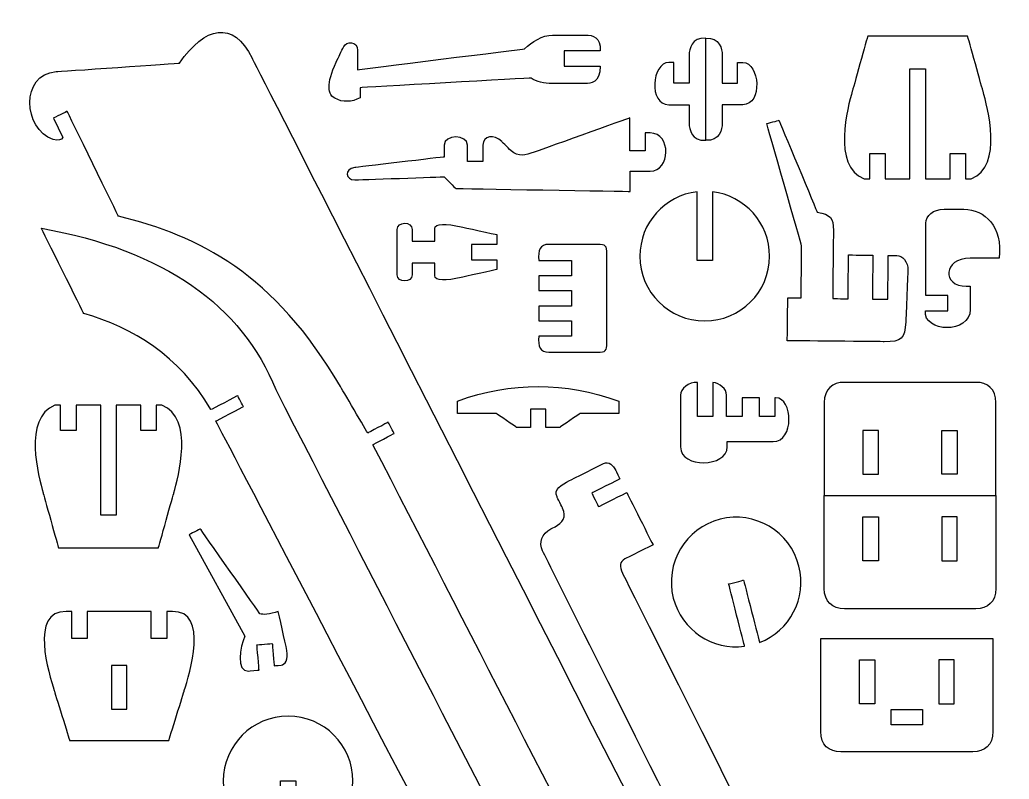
# Model space of a CAD drawing. Header units: centimetres. Extents: x -1416 to 662, y 154 to 1327.
# Drawn here: x -336.7 to 153.2, y 950.6 to 1326.7 of the extents above; entities that cross this region are included whole.
import ezdxf

# ---------------------------------------------------------------- set-up
doc = ezdxf.new("R2010")
doc.units = ezdxf.units.CM
doc.header["$MEASUREMENT"] = 0
doc.layers.add('Camada 1', color=3, linetype='Continuous')

msp = doc.modelspace()

# ---------------------------------------------------------------- linework, layer by layer
at = {"layer": 'Camada 1', "lineweight": 25}
for points, knots in [([(-287.852358, 1229.40064), (-248.231914, 1220.029564), (-210.559142, 1200.852564), (-177.967132, 1145.096262), (-177.967132, 1145.096262), (-177.967132, 1145.096262), (-164.425884, 1122.049572), (-164.425884, 1122.049572), (-164.425884, 1122.049572), (-164.425884, 1122.049572), (-154.316938, 1127.41075), (-154.316938, 1127.41075), (-154.316938, 1127.41075), (-154.316938, 1127.41075), (-151.385016, 1121.883456), (-151.385016, 1121.883456), (-151.385016, 1121.883456), (-151.385016, 1121.883456), (-161.914332, 1116.297488), (-161.914332, 1116.297488), (-161.914332, 1116.297488), (-67.486276, 933.364402), (26.502868, 749.163348), (119.668544, 565.876694), (119.668544, 565.876694), (119.668544, 565.876694), (129.281682, 570.976252), (129.281682, 570.976252), (129.281682, 570.976252), (129.281682, 570.976252), (132.213858, 565.449212), (132.213858, 565.449212), (132.213858, 565.449212), (132.213858, 565.449212), (122.250708, 560.163726), (122.250708, 560.163726), (122.250708, 560.163726), (122.250708, 560.163726), (126.679452, 551.817794), (126.679452, 551.817794), (126.679452, 551.817794), (126.679452, 551.817794), (146.043142, 562.890924), (146.043142, 562.890924), (146.043142, 562.890924), (152.197308, 567.12866), (153.183082, 571.97371), (149.98446, 578.250812), (149.98446, 578.250812), (149.98446, 578.250812), (-221.696788, 1307.732208), (-221.696788, 1307.732208), (-221.696788, 1307.732208), (-231.025446, 1326.726836), (-245.066312, 1323.479192), (-257.64109, 1305.251136), (-257.64109, 1305.251136), (-257.64109, 1305.251136), (-318.647318, 1301.039308), (-318.647318, 1301.039308), (-318.647318, 1301.039308), (-336.719418, 1299.792168), (-335.017872, 1272.613152), (-320.130932, 1267.394722), (-320.130932, 1267.394722), (-317.44539, 1266.898152), (-316.0141, 1267.018802), (-315.372496, 1268.380242), (-315.372496, 1268.380242), (-315.372496, 1268.380242), (-320.086228, 1278.034274), (-320.086228, 1278.034274), (-320.086228, 1278.034274), (-320.086228, 1278.034274), (-313.232038, 1281.381232), (-313.232038, 1281.381232), (-313.232038, 1281.381232), (-313.232038, 1281.381232), (-287.852358, 1229.40064), (-287.852358, 1229.40064)], [0, 0, 0, 0, 0.0476190476, 0.0476190476, 0.0476190476, 0.0476190576, 0.0952380952, 0.0952380952, 0.0952380952, 0.0952381052, 0.1428571429, 0.1428571429, 0.1428571429, 0.1428571529, 0.1904761905, 0.1904761905, 0.1904761905, 0.1904762005, 0.2380952381, 0.2380952381, 0.2380952381, 0.2380952481, 0.2857142857, 0.2857142857, 0.2857142857, 0.2857142957, 0.3333333333, 0.3333333333, 0.3333333333, 0.3333333433, 0.380952381, 0.380952381, 0.380952381, 0.380952391, 0.4285714286, 0.4285714286, 0.4285714286, 0.4285714386, 0.4761904762, 0.4761904762, 0.4761904762, 0.4761904862, 0.5238095238, 0.5238095238, 0.5238095238, 0.5238095338, 0.5714285714, 0.5714285714, 0.5714285714, 0.5714285814, 0.619047619, 0.619047619, 0.619047619, 0.619047629, 0.6666666667, 0.6666666667, 0.6666666667, 0.6666666767, 0.7142857143, 0.7142857143, 0.7142857143, 0.7142857243, 0.7619047619, 0.7619047619, 0.7619047619, 0.7619047719, 0.8095238095, 0.8095238095, 0.8095238095, 0.8095238195, 0.8571428571, 0.8571428571, 0.8571428571, 0.8571428671, 0.9047619048, 0.9047619048, 0.9047619048, 0.9047619148, 1, 1, 1, 1]), ([(-49.291748, 1311.383712), (-49.131982, 1318.212502), (-52.9336, 1319.191672), (-56.593232, 1319.17948), (-56.593232, 1319.17948), (-56.593232, 1319.17948), (-72.921114, 1319.123346), (-72.921114, 1319.123346), (-72.921114, 1319.123346), (-77.985366, 1319.106582), (-83.12531, 1315.81398), (-86.881208, 1312.338752), (-86.881208, 1312.338752), (-86.881208, 1312.338752), (-169.498772, 1302.01289), (-169.498772, 1302.01289), (-169.498772, 1302.01289), (-169.498772, 1302.01289), (-169.498772, 1311.54932), (-169.498772, 1311.54932), (-169.498772, 1311.54932), (-169.498772, 1316.519084), (-175.014128, 1316.16577), (-176.3395, 1313.457368), (-176.3395, 1313.457368), (-176.3395, 1313.457368), (-179.09286, 1307.831522), (-179.09286, 1307.831522), (-179.09286, 1307.831522), (-184.61863, 1296.540206), (-184.949846, 1290.290028), (-180.810408, 1287.902174), (-180.810408, 1287.902174), (-176.758092, 1285.616428), (-172.443648, 1285.96771), (-168.215818, 1288.06702), (-168.215818, 1288.06702), (-168.215818, 1288.06702), (-168.215818, 1293.098506), (-168.215818, 1293.098506), (-168.215818, 1293.098506), (-168.215818, 1293.098506), (-83.559142, 1297.867356), (-83.559142, 1297.867356), (-83.559142, 1297.867356), (-80.63103, 1295.857708), (-77.3684, 1295.1968), (-72.980804, 1295.19807), (-72.980804, 1295.19807), (-72.980804, 1295.19807), (-56.823356, 1295.203404), (-56.823356, 1295.203404), (-56.823356, 1295.203404), (-54.033674, 1295.20442), (-49.362106, 1295.171908), (-49.291748, 1303.756092), (-49.291748, 1303.756092), (-49.291748, 1303.756092), (-67.105022, 1303.756092), (-67.105022, 1303.756092), (-67.105022, 1303.756092), (-67.105022, 1303.756092), (-67.105022, 1311.383712), (-67.105022, 1311.383712), (-67.105022, 1311.383712), (-67.105022, 1311.383712), (-49.291748, 1311.383712), (-49.291748, 1311.383712)], [0, 0, 0, 0, 0.0555555556, 0.0555555556, 0.0555555556, 0.0555555656, 0.1111111111, 0.1111111111, 0.1111111111, 0.1111111211, 0.1666666667, 0.1666666667, 0.1666666667, 0.1666666767, 0.2222222222, 0.2222222222, 0.2222222222, 0.2222222322, 0.2777777778, 0.2777777778, 0.2777777778, 0.2777777878, 0.3333333333, 0.3333333333, 0.3333333333, 0.3333333433, 0.3888888889, 0.3888888889, 0.3888888889, 0.3888888989, 0.4444444444, 0.4444444444, 0.4444444444, 0.4444444544, 0.5, 0.5, 0.5, 0.50000001, 0.5555555556, 0.5555555556, 0.5555555556, 0.5555555656, 0.6111111111, 0.6111111111, 0.6111111111, 0.6111111211, 0.6666666667, 0.6666666667, 0.6666666667, 0.6666666767, 0.7222222222, 0.7222222222, 0.7222222222, 0.7222222322, 0.7777777778, 0.7777777778, 0.7777777778, 0.7777777878, 0.8333333333, 0.8333333333, 0.8333333333, 0.8333333433, 0.8888888889, 0.8888888889, 0.8888888889, 0.8888888989, 1, 1, 1, 1]), ([(-5.26669, 1284.627606), (-5.26669, 1284.627606), (-15.40002, 1284.627606), (-15.40002, 1284.627606), (-15.40002, 1284.627606), (-25.523698, 1284.627606), (-23.808944, 1305.59683), (-15.40002, 1305.59683), (-15.40002, 1305.59683), (-15.40002, 1305.59683), (-12.89685, 1305.59683), (-12.89685, 1305.59683), (-12.89685, 1305.59683), (-12.89685, 1305.59683), (-12.89685, 1295.314656), (-12.89685, 1295.314656), (-12.89685, 1295.314656), (-12.89685, 1295.314656), (-5.26669, 1295.314656), (-5.26669, 1295.314656), (-5.26669, 1295.314656), (-5.26669, 1295.314656), (-5.26669, 1309.31031), (-5.26669, 1309.31031), (-5.26669, 1309.31031), (-5.26669, 1312.042588), (-4.127246, 1318.149002), (2.90576, 1317.597822), (2.90576, 1317.597822), (2.90576, 1296.780998), (2.90576, 1287.882108), (2.90576, 1267.06503), (2.90576, 1267.06503), (-4.127246, 1266.514358), (-5.26669, 1272.620772), (-5.26669, 1275.35305), (-5.26669, 1275.35305), (-5.26669, 1275.35305), (-5.26669, 1284.627606), (-5.26669, 1284.627606)], [0, 0, 0, 0, 0.0909090909, 0.0909090909, 0.0909090909, 0.0909091009, 0.1818181818, 0.1818181818, 0.1818181818, 0.1818181918, 0.2727272727, 0.2727272727, 0.2727272727, 0.2727272827, 0.3636363636, 0.3636363636, 0.3636363636, 0.3636363736, 0.4545454545, 0.4545454545, 0.4545454545, 0.4545454645, 0.5454545455, 0.5454545455, 0.5454545455, 0.5454545555, 0.6363636364, 0.6363636364, 0.6363636364, 0.6363636464, 0.7272727273, 0.7272727273, 0.7272727273, 0.7272727373, 0.8181818182, 0.8181818182, 0.8181818182, 0.8181818282, 1, 1, 1, 1]), ([(11.078718, 1284.627606), (11.078718, 1284.627606), (21.21154, 1284.627606), (21.21154, 1284.627606), (21.21154, 1284.627606), (31.335726, 1284.627606), (29.620972, 1305.59683), (21.21154, 1305.59683), (21.21154, 1305.59683), (21.21154, 1305.59683), (18.708624, 1305.59683), (18.708624, 1305.59683), (18.708624, 1305.59683), (18.708624, 1305.59683), (18.708624, 1295.314656), (18.708624, 1295.314656), (18.708624, 1295.314656), (18.708624, 1295.314656), (11.078718, 1295.314656), (11.078718, 1295.314656), (11.078718, 1295.314656), (11.078718, 1295.314656), (11.078718, 1309.31031), (11.078718, 1309.31031), (11.078718, 1309.31031), (11.078718, 1312.042588), (9.939274, 1318.149002), (2.90576, 1317.597822), (2.90576, 1317.597822), (2.90576, 1296.780998), (2.90576, 1287.882108), (2.90576, 1267.06503), (2.90576, 1267.06503), (9.939274, 1266.514358), (11.078718, 1272.620772), (11.078718, 1275.35305), (11.078718, 1275.35305), (11.078718, 1275.35305), (11.078718, 1284.627606), (11.078718, 1284.627606)], [0, 0, 0, 0, 0.0909090909, 0.0909090909, 0.0909090909, 0.0909091009, 0.1818181818, 0.1818181818, 0.1818181818, 0.1818181918, 0.2727272727, 0.2727272727, 0.2727272727, 0.2727272827, 0.3636363636, 0.3636363636, 0.3636363636, 0.3636363736, 0.4545454545, 0.4545454545, 0.4545454545, 0.4545454645, 0.5454545455, 0.5454545455, 0.5454545455, 0.5454545555, 0.6363636364, 0.6363636364, 0.6363636364, 0.6363636464, 0.7272727273, 0.7272727273, 0.7272727273, 0.7272727373, 0.8181818182, 0.8181818182, 0.8181818182, 0.8181818282, 1, 1, 1, 1]), ([(104.038146, 1247.994202), (104.038146, 1247.994202), (91.81338, 1247.994202), (91.81338, 1247.994202), (91.81338, 1247.994202), (91.81338, 1247.994202), (91.81338, 1260.554502), (91.81338, 1260.554502), (91.81338, 1260.554502), (91.81338, 1260.554502), (84.183728, 1260.554502), (84.183728, 1260.554502), (84.183728, 1260.554502), (84.183728, 1260.554502), (84.183728, 1247.994202), (84.183728, 1247.994202), (84.183728, 1247.994202), (84.183728, 1247.994202), (81.36763, 1247.994202), (81.36763, 1247.994202), (81.36763, 1247.994202), (65.213992, 1254.217202), (73.37298, 1283.828522), (75.47229, 1291.3233), (75.47229, 1291.3233), (75.47229, 1291.3233), (83.109562, 1318.588676), (83.109562, 1318.588676), (83.109562, 1318.588676), (83.109562, 1318.588676), (132.59435, 1318.588676), (132.59435, 1318.588676), (132.59435, 1318.588676), (132.59435, 1318.588676), (140.231368, 1291.3233), (140.231368, 1291.3233), (140.231368, 1291.3233), (142.330932, 1283.828522), (150.489666, 1254.217202), (134.336028, 1247.994202), (134.336028, 1247.994202), (134.336028, 1247.994202), (131.520438, 1247.994202), (131.520438, 1247.994202), (131.520438, 1247.994202), (131.520438, 1247.994202), (131.520438, 1260.554502), (131.520438, 1260.554502), (131.520438, 1260.554502), (131.520438, 1260.554502), (123.890024, 1260.554502), (123.890024, 1260.554502), (123.890024, 1260.554502), (123.890024, 1260.554502), (123.890024, 1247.994202), (123.890024, 1247.994202), (123.890024, 1247.994202), (123.890024, 1247.994202), (111.665512, 1247.994202), (111.665512, 1247.994202), (111.665512, 1247.994202), (111.665512, 1247.994202), (111.665512, 1302.390334), (111.665512, 1302.390334), (111.665512, 1302.390334), (111.665512, 1302.390334), (104.038146, 1302.390334), (104.038146, 1302.390334), (104.038146, 1302.390334), (104.038146, 1302.390334), (104.038146, 1247.994202), (104.038146, 1247.994202)], [0, 0, 0, 0, 0.0526315789, 0.0526315789, 0.0526315789, 0.0526315889, 0.1052631579, 0.1052631579, 0.1052631579, 0.1052631679, 0.1578947368, 0.1578947368, 0.1578947368, 0.1578947468, 0.2105263158, 0.2105263158, 0.2105263158, 0.2105263258, 0.2631578947, 0.2631578947, 0.2631578947, 0.2631579047, 0.3157894737, 0.3157894737, 0.3157894737, 0.3157894837, 0.3684210526, 0.3684210526, 0.3684210526, 0.3684210626, 0.4210526316, 0.4210526316, 0.4210526316, 0.4210526416, 0.4736842105, 0.4736842105, 0.4736842105, 0.4736842205, 0.5263157895, 0.5263157895, 0.5263157895, 0.5263157995, 0.5789473684, 0.5789473684, 0.5789473684, 0.5789473784, 0.6315789474, 0.6315789474, 0.6315789474, 0.6315789574, 0.6842105263, 0.6842105263, 0.6842105263, 0.6842105363, 0.7368421053, 0.7368421053, 0.7368421053, 0.7368421153, 0.7894736842, 0.7894736842, 0.7894736842, 0.7894736942, 0.8421052632, 0.8421052632, 0.8421052632, 0.8421052732, 0.8947368421, 0.8947368421, 0.8947368421, 0.8947368521, 1, 1, 1, 1]), ([(-107.413552, 1264.68378), (-107.413552, 1269.157228), (-101.981254, 1270.311658), (-98.06305, 1266.393708), (-98.06305, 1266.393708), (-98.06305, 1266.393708), (-93.458792, 1261.78945), (-93.458792, 1261.78945), (-93.458792, 1261.78945), (-89.731342, 1258.68303), (-86.368382, 1259.61775), (-82.046064, 1261.164356), (-82.046064, 1261.164356), (-82.046064, 1261.164356), (-34.720276, 1278.1026), (-34.720276, 1278.1026), (-34.720276, 1278.1026), (-34.720276, 1278.1026), (-34.720276, 1261.899432), (-34.720276, 1261.899432), (-34.720276, 1261.899432), (-34.720276, 1261.899432), (-27.09291, 1261.899432), (-27.09291, 1261.899432), (-27.09291, 1261.899432), (-27.09291, 1261.899432), (-27.09291, 1270.669798), (-27.09291, 1270.669798), (-27.09291, 1270.669798), (-27.09291, 1270.669798), (-24.657558, 1270.669798), (-24.657558, 1270.669798), (-24.657558, 1270.669798), (-13.960856, 1270.669798), (-14.4018, 1251.723938), (-24.657558, 1251.723938), (-24.657558, 1251.723938), (-24.657558, 1251.723938), (-34.524696, 1251.723938), (-34.524696, 1251.723938), (-34.524696, 1251.723938), (-34.524696, 1251.723938), (-34.524696, 1241.725228), (-34.524696, 1241.725228), (-34.524696, 1241.725228), (-34.524696, 1241.725228), (-120.82653, 1243.172266), (-120.82653, 1243.172266), (-120.82653, 1243.172266), (-120.82653, 1243.172266), (-126.614682, 1248.960672), (-126.614682, 1248.960672), (-126.614682, 1248.960672), (-126.614682, 1248.960672), (-170.881548, 1247.416352), (-170.881548, 1247.416352), (-170.881548, 1247.416352), (-175.39081, 1247.259888), (-176.1871, 1252.942122), (-170.881548, 1253.565184), (-170.881548, 1253.565184), (-170.881548, 1253.565184), (-126.613158, 1258.763294), (-126.613158, 1258.763294), (-126.613158, 1258.763294), (-126.613158, 1258.763294), (-126.617476, 1264.68378), (-126.617476, 1264.68378), (-126.617476, 1264.68378), (-126.621286, 1270.014732), (-115.040664, 1270.020574), (-115.040664, 1264.68378), (-115.040664, 1264.68378), (-115.040664, 1264.68378), (-115.040664, 1256.612168), (-115.040664, 1256.612168), (-115.040664, 1256.612168), (-115.040664, 1256.612168), (-107.413552, 1256.612168), (-107.413552, 1256.612168), (-107.413552, 1256.612168), (-107.413552, 1256.612168), (-107.413552, 1264.68378), (-107.413552, 1264.68378)], [0, 0, 0, 0, 0.0454545455, 0.0454545455, 0.0454545455, 0.0454545555, 0.0909090909, 0.0909090909, 0.0909090909, 0.0909091009, 0.1363636364, 0.1363636364, 0.1363636364, 0.1363636464, 0.1818181818, 0.1818181818, 0.1818181818, 0.1818181918, 0.2272727273, 0.2272727273, 0.2272727273, 0.2272727373, 0.2727272727, 0.2727272727, 0.2727272727, 0.2727272827, 0.3181818182, 0.3181818182, 0.3181818182, 0.3181818282, 0.3636363636, 0.3636363636, 0.3636363636, 0.3636363736, 0.4090909091, 0.4090909091, 0.4090909091, 0.4090909191, 0.4545454545, 0.4545454545, 0.4545454545, 0.4545454645, 0.5, 0.5, 0.5, 0.50000001, 0.5454545455, 0.5454545455, 0.5454545455, 0.5454545555, 0.5909090909, 0.5909090909, 0.5909090909, 0.5909091009, 0.6363636364, 0.6363636364, 0.6363636364, 0.6363636464, 0.6818181818, 0.6818181818, 0.6818181818, 0.6818181918, 0.7272727273, 0.7272727273, 0.7272727273, 0.7272727373, 0.7727272727, 0.7727272727, 0.7727272727, 0.7727272827, 0.8181818182, 0.8181818182, 0.8181818182, 0.8181818282, 0.8636363636, 0.8636363636, 0.8636363636, 0.8636363736, 0.9090909091, 0.9090909091, 0.9090909091, 0.9090909191, 1, 1, 1, 1]), ([(66.13271, 1222.435706), (66.197226, 1228.525864), (64.676274, 1230.300054), (58.15711, 1231.386412), (58.15711, 1231.386412), (58.15711, 1231.386412), (39.149528, 1276.93166), (39.149528, 1276.93166), (39.149528, 1276.93166), (39.149528, 1276.93166), (33.096454, 1275.339334), (33.096454, 1275.339334), (33.096454, 1275.339334), (33.096454, 1275.339334), (50.409602, 1214.844916), (50.409602, 1214.844916), (50.409602, 1214.844916), (50.409602, 1214.844916), (50.142648, 1188.966888), (50.142648, 1188.966888), (50.142648, 1188.966888), (50.142648, 1188.966888), (43.52417, 1189.035468), (43.52417, 1189.035468), (43.52417, 1189.035468), (43.52417, 1189.035468), (43.305222, 1167.793448), (43.305222, 1167.793448), (43.305222, 1167.793448), (43.305222, 1167.793448), (91.342972, 1167.298402), (91.342972, 1167.298402), (91.342972, 1167.298402), (99.714812, 1167.21128), (101.594412, 1168.76449), (101.94417, 1177.159698), (101.94417, 1177.159698), (101.94417, 1177.159698), (103.00589, 1202.60491), (103.00589, 1202.60491), (103.00589, 1202.60491), (103.18623, 1206.945262), (100.225098, 1209.998088), (97.539302, 1210.025774), (97.539302, 1210.025774), (97.539302, 1210.025774), (93.292168, 1210.069208), (93.292168, 1210.069208), (93.292168, 1210.069208), (93.292168, 1210.069208), (93.068902, 1188.363384), (93.068902, 1188.363384), (93.068902, 1188.363384), (93.068902, 1188.363384), (85.441536, 1188.44187), (85.441536, 1188.44187), (85.441536, 1188.44187), (85.441536, 1188.44187), (85.664548, 1210.147694), (85.664548, 1210.147694), (85.664548, 1210.147694), (85.664548, 1210.147694), (73.635108, 1210.272154), (73.635108, 1210.272154), (73.635108, 1210.272154), (73.635108, 1210.272154), (73.40473, 1188.566584), (73.40473, 1188.566584), (73.40473, 1188.566584), (73.40473, 1188.566584), (65.777618, 1188.647102), (65.777618, 1188.647102), (65.777618, 1188.647102), (65.777618, 1188.647102), (66.13271, 1222.435706), (66.13271, 1222.435706)], [0, 0, 0, 0, 0.05, 0.05, 0.05, 0.05000001, 0.1, 0.1, 0.1, 0.10000001, 0.15, 0.15, 0.15, 0.15000001, 0.2, 0.2, 0.2, 0.20000001, 0.25, 0.25, 0.25, 0.25000001, 0.3, 0.3, 0.3, 0.30000001, 0.35, 0.35, 0.35, 0.35000001, 0.4, 0.4, 0.4, 0.40000001, 0.45, 0.45, 0.45, 0.45000001, 0.5, 0.5, 0.5, 0.50000001, 0.55, 0.55, 0.55, 0.55000001, 0.6, 0.6, 0.6, 0.60000001, 0.65, 0.65, 0.65, 0.65000001, 0.7, 0.7, 0.7, 0.70000001, 0.75, 0.75, 0.75, 0.75000001, 0.8, 0.8, 0.8, 0.80000001, 0.85, 0.85, 0.85, 0.85000001, 0.9, 0.9, 0.9, 0.90000001, 1, 1, 1, 1]), ([(6.231382, 1241.535236), (22.168104, 1239.657922), (34.517584, 1226.101942), (34.517584, 1209.659252), (34.517584, 1209.659252), (34.517584, 1191.931068), (20.145502, 1177.559748), (2.417572, 1177.559748), (2.417572, 1177.559748), (-15.310358, 1177.559748), (-29.682186, 1191.931068), (-29.682186, 1209.659252), (-29.682186, 1209.659252), (-29.682186, 1226.096862), (-17.326356, 1239.64954), (-1.396238, 1241.534728), (-1.396238, 1241.534728), (-1.396238, 1241.534728), (-1.39573, 1207.554354), (-1.39573, 1207.554354), (-1.39573, 1207.554354), (-1.39573, 1207.554354), (6.231382, 1207.554354), (6.231382, 1207.554354), (6.231382, 1207.554354), (6.231382, 1207.554354), (6.231382, 1241.535236), (6.231382, 1241.535236)], [0, 0, 0, 0, 0.125, 0.125, 0.125, 0.12500001, 0.25, 0.25, 0.25, 0.25000001, 0.375, 0.375, 0.375, 0.37500001, 0.5, 0.5, 0.5, 0.50000001, 0.625, 0.625, 0.625, 0.62500001, 0.75, 0.75, 0.75, 0.75000001, 1, 1, 1, 1]), ([(111.66856, 1182.615364), (110.564676, 1171.704794), (133.905498, 1171.058364), (133.905498, 1183.237918), (133.905498, 1183.237918), (133.905498, 1183.237918), (133.905498, 1194.749452), (133.905498, 1194.749452), (133.905498, 1194.749452), (133.905498, 1194.749452), (131.922266, 1194.74742), (131.922266, 1194.74742), (131.922266, 1194.74742), (119.931688, 1194.651916), (120.306338, 1208.694052), (133.905498, 1208.694052), (133.905498, 1208.694052), (133.905498, 1208.694052), (148.245322, 1208.694052), (148.245322, 1208.694052), (148.245322, 1208.694052), (149.997668, 1224.204054), (141.102334, 1232.901776), (130.748024, 1232.901776), (130.748024, 1232.901776), (130.748024, 1232.901776), (121.012712, 1232.901776), (121.012712, 1232.901776), (121.012712, 1232.901776), (115.382548, 1232.901776), (111.935006, 1229.76894), (111.935006, 1225.92973), (111.935006, 1225.92973), (111.935006, 1225.92973), (111.935006, 1190.24273), (111.935006, 1190.24273), (111.935006, 1190.24273), (111.935006, 1190.24273), (122.845322, 1190.24273), (122.845322, 1190.24273), (122.845322, 1190.24273), (122.845322, 1190.24273), (122.845322, 1182.615364), (122.845322, 1182.615364), (122.845322, 1182.615364), (122.845322, 1182.615364), (111.66856, 1182.615364), (111.66856, 1182.615364)], [0, 0, 0, 0, 0.0769230769, 0.0769230769, 0.0769230769, 0.0769230869, 0.1538461538, 0.1538461538, 0.1538461538, 0.1538461638, 0.2307692308, 0.2307692308, 0.2307692308, 0.2307692408, 0.3076923077, 0.3076923077, 0.3076923077, 0.3076923177, 0.3846153846, 0.3846153846, 0.3846153846, 0.3846153946, 0.4615384615, 0.4615384615, 0.4615384615, 0.4615384715, 0.5384615385, 0.5384615385, 0.5384615385, 0.5384615485, 0.6153846154, 0.6153846154, 0.6153846154, 0.6153846254, 0.6923076923, 0.6923076923, 0.6923076923, 0.6923077023, 0.7692307692, 0.7692307692, 0.7692307692, 0.7692307792, 0.8461538462, 0.8461538462, 0.8461538462, 0.8461538562, 1, 1, 1, 1]), ([(-149.92096, 1200.474866), (-149.92096, 1196.464206), (-142.422626, 1196.222398), (-142.422626, 1200.474866), (-142.422626, 1200.474866), (-142.422626, 1200.474866), (-142.422626, 1206.197486), (-142.422626, 1206.197486), (-142.422626, 1206.197486), (-142.422626, 1206.197486), (-131.240022, 1206.197486), (-131.240022, 1206.197486), (-131.240022, 1206.197486), (-131.240022, 1206.197486), (-131.240022, 1200.01411), (-131.240022, 1200.01411), (-131.240022, 1200.01411), (-131.240022, 1197.200298), (-125.62078, 1197.469538), (-118.09476, 1199.134254), (-118.09476, 1199.134254), (-118.09476, 1199.134254), (-100.587048, 1203.006992), (-100.587048, 1203.006992), (-100.587048, 1203.006992), (-100.587048, 1203.006992), (-100.587048, 1207.844676), (-100.587048, 1207.844676), (-100.587048, 1207.844676), (-100.587048, 1207.844676), (-113.08715, 1207.844676), (-113.08715, 1207.844676), (-113.08715, 1207.844676), (-113.08715, 1207.844676), (-113.08715, 1215.471788), (-113.08715, 1215.471788), (-113.08715, 1215.471788), (-113.08715, 1215.471788), (-100.587048, 1215.471788), (-100.587048, 1215.471788), (-100.587048, 1215.471788), (-100.587048, 1215.471788), (-100.587048, 1220.308964), (-100.587048, 1220.308964), (-100.587048, 1220.308964), (-100.587048, 1220.308964), (-118.09476, 1224.181702), (-118.09476, 1224.181702), (-118.09476, 1224.181702), (-125.620272, 1225.846164), (-131.240022, 1226.115912), (-131.240022, 1223.3021), (-131.240022, 1223.3021), (-131.240022, 1223.3021), (-131.240022, 1217.118724), (-131.240022, 1217.118724), (-131.240022, 1217.118724), (-131.240022, 1217.118724), (-142.422626, 1217.118724), (-142.422626, 1217.118724), (-142.422626, 1217.118724), (-142.422626, 1217.118724), (-142.422626, 1222.84109), (-142.422626, 1222.84109), (-142.422626, 1222.84109), (-142.422626, 1227.093558), (-149.92096, 1226.85175), (-149.92096, 1222.84109), (-149.92096, 1222.84109), (-149.92096, 1222.84109), (-149.92096, 1200.474866), (-149.92096, 1200.474866)], [0, 0, 0, 0, 0.0526315789, 0.0526315789, 0.0526315789, 0.0526315889, 0.1052631579, 0.1052631579, 0.1052631579, 0.1052631679, 0.1578947368, 0.1578947368, 0.1578947368, 0.1578947468, 0.2105263158, 0.2105263158, 0.2105263158, 0.2105263258, 0.2631578947, 0.2631578947, 0.2631578947, 0.2631579047, 0.3157894737, 0.3157894737, 0.3157894737, 0.3157894837, 0.3684210526, 0.3684210526, 0.3684210526, 0.3684210626, 0.4210526316, 0.4210526316, 0.4210526316, 0.4210526416, 0.4736842105, 0.4736842105, 0.4736842105, 0.4736842205, 0.5263157895, 0.5263157895, 0.5263157895, 0.5263157995, 0.5789473684, 0.5789473684, 0.5789473684, 0.5789473784, 0.6315789474, 0.6315789474, 0.6315789474, 0.6315789574, 0.6842105263, 0.6842105263, 0.6842105263, 0.6842105363, 0.7368421053, 0.7368421053, 0.7368421053, 0.7368421153, 0.7894736842, 0.7894736842, 0.7894736842, 0.7894736942, 0.8421052632, 0.8421052632, 0.8421052632, 0.8421052732, 0.8947368421, 0.8947368421, 0.8947368421, 0.8947368521, 1, 1, 1, 1]), ([(84.52866, 564.441086), (86.195408, 562.709314), (88.446356, 561.733192), (91.040712, 561.746654), (91.040712, 561.746654), (96.066102, 561.773324), (100.118672, 565.869836), (100.091494, 570.895226), (100.091494, 570.895226), (100.06457, 575.920616), (95.968312, 579.973186), (90.942922, 579.946008), (90.942922, 579.946008), (90.942922, 579.946008), (90.942922, 579.946008), (90.942414, 579.946008), (90.942414, 579.946008), (88.264746, 579.931784), (85.863176, 578.761352), (84.208112, 576.910962), (84.208112, 576.910962), (-14.407642, 764.042922), (-112.350296, 953.30137), (-209.981546, 1143.547878), (-209.981546, 1143.547878), (-226.60864, 1185.202354), (-265.394186, 1212.748146), (-326.047862, 1223.467962), (-326.047862, 1223.467962), (-326.047862, 1223.467962), (-305.029616, 1181.262306), (-305.029616, 1181.262306), (-305.029616, 1181.262306), (-280.907744, 1174.278576), (-257.743198, 1160.57299), (-242.051332, 1133.65915), (-242.051332, 1133.65915), (-242.051332, 1133.65915), (-228.791008, 1140.547376), (-228.791008, 1140.547376), (-228.791008, 1140.547376), (-228.791008, 1140.547376), (-225.984308, 1135.14505), (-225.984308, 1135.14505), (-225.984308, 1135.14505), (-225.984308, 1135.14505), (-239.65662, 1128.041432), (-239.65662, 1128.041432), (-239.65662, 1128.041432), (-239.65662, 1128.041432), (46.313852, 580.475598), (46.313852, 580.475598), (46.313852, 580.475598), (46.313852, 580.475598), (57.66943, 586.37424), (57.66943, 586.37424), (57.66943, 586.37424), (57.66943, 586.37424), (60.476384, 580.971914), (60.476384, 580.971914), (60.476384, 580.971914), (60.476384, 580.971914), (48.77943, 574.89471), (48.77943, 574.89471), (48.77943, 574.89471), (53.995574, 567.03214), (60.485274, 563.371238), (68.473828, 565.124092), (68.473828, 565.124092), (66.395346, 563.44693), (65.068196, 560.8701), (65.08369, 557.988978), (65.08369, 557.988978), (65.110614, 552.96308), (69.206618, 548.911018), (74.232262, 548.937942), (74.232262, 548.937942), (79.257906, 548.964866), (83.309968, 553.06087), (83.282282, 558.08626), (83.282282, 558.08626), (83.282282, 558.08626), (83.282282, 558.086768), (83.282282, 558.086768), (83.282282, 558.086768), (83.282282, 558.086768), (83.282282, 558.087276), (83.282282, 558.087276), (83.282282, 558.087276), (83.282282, 558.087276), (83.282282, 558.087784), (83.282282, 558.087784), (83.282282, 558.087784), (83.274662, 559.572414), (82.91068, 560.972208), (82.274156, 562.20614), (82.274156, 562.20614), (82.274156, 562.20614), (84.52866, 564.441086), (84.52866, 564.441086)], [0, 0, 0, 0, 0.0384615385, 0.0384615385, 0.0384615385, 0.0384615485, 0.0769230769, 0.0769230769, 0.0769230769, 0.0769230869, 0.1153846154, 0.1153846154, 0.1153846154, 0.1153846254, 0.1538461538, 0.1538461538, 0.1538461538, 0.1538461638, 0.1923076923, 0.1923076923, 0.1923076923, 0.1923077023, 0.2307692308, 0.2307692308, 0.2307692308, 0.2307692408, 0.2692307692, 0.2692307692, 0.2692307692, 0.2692307792, 0.3076923077, 0.3076923077, 0.3076923077, 0.3076923177, 0.3461538462, 0.3461538462, 0.3461538462, 0.3461538562, 0.3846153846, 0.3846153846, 0.3846153846, 0.3846153946, 0.4230769231, 0.4230769231, 0.4230769231, 0.4230769331, 0.4615384615, 0.4615384615, 0.4615384615, 0.4615384715, 0.5, 0.5, 0.5, 0.50000001, 0.5384615385, 0.5384615385, 0.5384615385, 0.5384615485, 0.5769230769, 0.5769230769, 0.5769230769, 0.5769230869, 0.6153846154, 0.6153846154, 0.6153846154, 0.6153846254, 0.6538461538, 0.6538461538, 0.6538461538, 0.6538461638, 0.6923076923, 0.6923076923, 0.6923076923, 0.6923077023, 0.7307692308, 0.7307692308, 0.7307692308, 0.7307692408, 0.7692307692, 0.7692307692, 0.7692307692, 0.7692307792, 0.8076923077, 0.8076923077, 0.8076923077, 0.8076923177, 0.8461538462, 0.8461538462, 0.8461538462, 0.8461538562, 0.8846153846, 0.8846153846, 0.8846153846, 0.8846153946, 0.9230769231, 0.9230769231, 0.9230769231, 0.9230769331, 1, 1, 1, 1]), ([(-46.041564, 1166.651464), (-46.041564, 1162.819366), (-46.613826, 1162.08048), (-50.613818, 1162.08048), (-50.613818, 1162.08048), (-50.613818, 1162.08048), (-74.820272, 1162.08048), (-74.820272, 1162.08048), (-74.820272, 1162.08048), (-79.09814, 1162.08048), (-80.139794, 1164.770086), (-79.801212, 1170.037284), (-79.801212, 1170.037284), (-79.801212, 1170.037284), (-63.620142, 1170.037284), (-63.620142, 1170.037284), (-63.620142, 1170.037284), (-63.620142, 1170.037284), (-63.620142, 1177.664904), (-63.620142, 1177.664904), (-63.620142, 1177.664904), (-63.620142, 1177.664904), (-79.801212, 1177.664904), (-79.801212, 1177.664904), (-79.801212, 1177.664904), (-79.801212, 1177.664904), (-79.801212, 1184.96842), (-79.801212, 1184.96842), (-79.801212, 1184.96842), (-79.801212, 1184.96842), (-63.620142, 1184.96842), (-63.620142, 1184.96842), (-63.620142, 1184.96842), (-63.620142, 1184.96842), (-63.620142, 1192.595532), (-63.620142, 1192.595532), (-63.620142, 1192.595532), (-63.620142, 1192.595532), (-79.801212, 1192.595532), (-79.801212, 1192.595532), (-79.801212, 1192.595532), (-79.801212, 1192.595532), (-79.801212, 1199.898794), (-79.801212, 1199.898794), (-79.801212, 1199.898794), (-79.801212, 1199.898794), (-63.620142, 1199.898794), (-63.620142, 1199.898794), (-63.620142, 1199.898794), (-63.620142, 1199.898794), (-63.620142, 1207.52616), (-63.620142, 1207.52616), (-63.620142, 1207.52616), (-63.620142, 1207.52616), (-79.801212, 1207.52616), (-79.801212, 1207.52616), (-79.801212, 1207.52616), (-80.139794, 1212.793866), (-79.09814, 1215.482964), (-74.820272, 1215.482964), (-74.820272, 1215.482964), (-74.820272, 1215.482964), (-50.613818, 1215.482964), (-50.613818, 1215.482964), (-50.613818, 1215.482964), (-46.613826, 1215.482964), (-46.041564, 1214.744586), (-46.041564, 1210.912234), (-46.041564, 1210.912234), (-46.041564, 1210.912234), (-46.041564, 1166.651464), (-46.041564, 1166.651464)], [0, 0, 0, 0, 0.0526315789, 0.0526315789, 0.0526315789, 0.0526315889, 0.1052631579, 0.1052631579, 0.1052631579, 0.1052631679, 0.1578947368, 0.1578947368, 0.1578947368, 0.1578947468, 0.2105263158, 0.2105263158, 0.2105263158, 0.2105263258, 0.2631578947, 0.2631578947, 0.2631578947, 0.2631579047, 0.3157894737, 0.3157894737, 0.3157894737, 0.3157894837, 0.3684210526, 0.3684210526, 0.3684210526, 0.3684210626, 0.4210526316, 0.4210526316, 0.4210526316, 0.4210526416, 0.4736842105, 0.4736842105, 0.4736842105, 0.4736842205, 0.5263157895, 0.5263157895, 0.5263157895, 0.5263157995, 0.5789473684, 0.5789473684, 0.5789473684, 0.5789473784, 0.6315789474, 0.6315789474, 0.6315789474, 0.6315789574, 0.6842105263, 0.6842105263, 0.6842105263, 0.6842105363, 0.7368421053, 0.7368421053, 0.7368421053, 0.7368421153, 0.7894736842, 0.7894736842, 0.7894736842, 0.7894736942, 0.8421052632, 0.8421052632, 0.8421052632, 0.8421052732, 0.8947368421, 0.8947368421, 0.8947368421, 0.8947368521, 1, 1, 1, 1]), ([(-76.225146, 1124.857034), (-76.225146, 1124.857034), (-69.37629, 1124.857034), (-69.37629, 1124.857034), (-69.37629, 1124.857034), (-69.37629, 1124.857034), (-59.302142, 1131.697508), (-59.302142, 1131.697508), (-59.302142, 1131.697508), (-59.302142, 1131.697508), (-40.106346, 1131.697508), (-40.106346, 1131.697508), (-40.106346, 1131.697508), (-40.106346, 1131.697508), (-40.106346, 1137.895108), (-40.106346, 1137.895108), (-40.106346, 1137.895108), (-66.727578, 1147.427474), (-93.350588, 1147.657598), (-119.971058, 1137.895108), (-119.971058, 1137.895108), (-119.971058, 1137.895108), (-119.971058, 1131.697508), (-119.971058, 1131.697508), (-119.971058, 1131.697508), (-119.971058, 1131.697508), (-100.775516, 1131.697508), (-100.775516, 1131.697508), (-100.775516, 1131.697508), (-100.775516, 1131.697508), (-90.701368, 1124.857034), (-90.701368, 1124.857034), (-90.701368, 1124.857034), (-90.701368, 1124.857034), (-83.852258, 1124.857034), (-83.852258, 1124.857034), (-83.852258, 1124.857034), (-83.852258, 1124.857034), (-83.852258, 1133.934232), (-83.852258, 1133.934232), (-83.852258, 1133.934232), (-83.852258, 1133.934232), (-76.225146, 1133.934232), (-76.225146, 1133.934232), (-76.225146, 1133.934232), (-76.225146, 1133.934232), (-76.225146, 1124.857034), (-76.225146, 1124.857034)], [0, 0, 0, 0, 0.0769230769, 0.0769230769, 0.0769230769, 0.0769230869, 0.1538461538, 0.1538461538, 0.1538461538, 0.1538461638, 0.2307692308, 0.2307692308, 0.2307692308, 0.2307692408, 0.3076923077, 0.3076923077, 0.3076923077, 0.3076923177, 0.3846153846, 0.3846153846, 0.3846153846, 0.3846153946, 0.4615384615, 0.4615384615, 0.4615384615, 0.4615384715, 0.5384615385, 0.5384615385, 0.5384615385, 0.5384615485, 0.6153846154, 0.6153846154, 0.6153846154, 0.6153846254, 0.6923076923, 0.6923076923, 0.6923076923, 0.6923077023, 0.7692307692, 0.7692307692, 0.7692307692, 0.7692307792, 0.8461538462, 0.8461538462, 0.8461538462, 0.8461538562, 1, 1, 1, 1]), ([(6.404102, 1147.144772), (9.87679, 1146.768344), (13.256006, 1143.909828), (13.256006, 1140.829062), (13.256006, 1140.829062), (13.256006, 1140.829062), (13.256006, 1130.304826), (13.256006, 1130.304826), (13.256006, 1130.304826), (13.256006, 1130.304826), (20.883626, 1130.304826), (20.883626, 1130.304826), (20.883626, 1130.304826), (20.883626, 1130.304826), (20.883626, 1139.51385), (20.883626, 1139.51385), (20.883626, 1139.51385), (20.883626, 1139.51385), (29.500322, 1139.51385), (29.500322, 1139.51385), (29.500322, 1139.51385), (29.500322, 1139.51385), (29.500322, 1130.304826), (29.500322, 1130.304826), (29.500322, 1130.304826), (29.500322, 1130.304826), (37.127942, 1130.304826), (37.127942, 1130.304826), (37.127942, 1130.304826), (37.127942, 1130.304826), (37.127942, 1139.51385), (37.127942, 1139.51385), (37.127942, 1139.51385), (37.127942, 1139.51385), (37.489638, 1139.51385), (37.489638, 1139.51385), (37.489638, 1139.51385), (46.27245, 1139.51385), (46.845982, 1117.806756), (36.272724, 1117.806756), (36.272724, 1117.806756), (36.272724, 1117.806756), (13.579348, 1117.806756), (13.579348, 1117.806756), (13.579348, 1117.806756), (13.579348, 1117.806756), (13.579348, 1115.175316), (13.579348, 1115.175316), (13.579348, 1115.175316), (13.579348, 1105.031064), (-9.574784, 1104.451182), (-9.574784, 1115.175316), (-9.574784, 1115.175316), (-9.574784, 1115.175316), (-9.574784, 1140.829062), (-9.574784, 1140.829062), (-9.574784, 1140.829062), (-9.574784, 1144.07188), (-5.475732, 1147.318508), (-1.223518, 1147.144772), (-1.223518, 1147.144772), (-1.223518, 1147.144772), (-1.223518, 1130.304826), (-1.223518, 1130.304826), (-1.223518, 1130.304826), (-1.223518, 1130.304826), (6.404102, 1130.304826), (6.404102, 1130.304826), (6.404102, 1130.304826), (6.404102, 1130.304826), (6.404102, 1147.144772), (6.404102, 1147.144772)], [0, 0, 0, 0, 0.0526315789, 0.0526315789, 0.0526315789, 0.0526315889, 0.1052631579, 0.1052631579, 0.1052631579, 0.1052631679, 0.1578947368, 0.1578947368, 0.1578947368, 0.1578947468, 0.2105263158, 0.2105263158, 0.2105263158, 0.2105263258, 0.2631578947, 0.2631578947, 0.2631578947, 0.2631579047, 0.3157894737, 0.3157894737, 0.3157894737, 0.3157894837, 0.3684210526, 0.3684210526, 0.3684210526, 0.3684210626, 0.4210526316, 0.4210526316, 0.4210526316, 0.4210526416, 0.4736842105, 0.4736842105, 0.4736842105, 0.4736842205, 0.5263157895, 0.5263157895, 0.5263157895, 0.5263157995, 0.5789473684, 0.5789473684, 0.5789473684, 0.5789473784, 0.6315789474, 0.6315789474, 0.6315789474, 0.6315789574, 0.6842105263, 0.6842105263, 0.6842105263, 0.6842105363, 0.7368421053, 0.7368421053, 0.7368421053, 0.7368421153, 0.7894736842, 0.7894736842, 0.7894736842, 0.7894736942, 0.8421052632, 0.8421052632, 0.8421052632, 0.8421052732, 0.8947368421, 0.8947368421, 0.8947368421, 0.8947368521, 1, 1, 1, 1]), ([(136.599422, 1147.173982), (142.555214, 1147.173982), (146.598386, 1143.742442), (146.598386, 1137.142252), (146.598386, 1137.142252), (146.598386, 1137.142252), (146.598386, 1091.09764), (146.598386, 1091.09764), (146.598386, 1091.09764), (146.598386, 1091.09764), (61.583316, 1091.09764), (61.583316, 1091.09764), (61.583316, 1091.09764), (61.583316, 1091.09764), (61.583316, 1137.142252), (61.583316, 1137.142252), (61.583316, 1137.142252), (61.583316, 1143.742442), (65.626234, 1147.173982), (71.581772, 1147.173982), (71.581772, 1147.173982), (71.581772, 1147.173982), (136.599422, 1147.173982), (136.599422, 1147.173982)], [0, 0, 0, 0, 0.1428571429, 0.1428571429, 0.1428571429, 0.1428571529, 0.2857142857, 0.2857142857, 0.2857142857, 0.2857142957, 0.4285714286, 0.4285714286, 0.4285714286, 0.4285714386, 0.5714285714, 0.5714285714, 0.5714285714, 0.5714285814, 0.7142857143, 0.7142857143, 0.7142857143, 0.7142857243, 1, 1, 1, 1]), ([(-289.0012, 1135.82831), (-289.0012, 1135.82831), (-276.776688, 1135.82831), (-276.776688, 1135.82831), (-276.776688, 1135.82831), (-276.776688, 1135.82831), (-276.776688, 1123.26801), (-276.776688, 1123.26801), (-276.776688, 1123.26801), (-276.776688, 1123.26801), (-269.146782, 1123.26801), (-269.146782, 1123.26801), (-269.146782, 1123.26801), (-269.146782, 1123.26801), (-269.146782, 1135.82831), (-269.146782, 1135.82831), (-269.146782, 1135.82831), (-269.146782, 1135.82831), (-266.330938, 1135.82831), (-266.330938, 1135.82831), (-266.330938, 1135.82831), (-250.1773, 1129.60531), (-258.336034, 1099.994244), (-260.435344, 1092.499466), (-260.435344, 1092.499466), (-260.435344, 1092.499466), (-268.072616, 1065.234344), (-268.072616, 1065.234344), (-268.072616, 1065.234344), (-268.072616, 1065.234344), (-317.557404, 1065.234344), (-317.557404, 1065.234344), (-317.557404, 1065.234344), (-317.557404, 1065.234344), (-325.194676, 1092.499466), (-325.194676, 1092.499466), (-325.194676, 1092.499466), (-327.29424, 1099.994244), (-335.452974, 1129.60531), (-319.299082, 1135.82831), (-319.299082, 1135.82831), (-319.299082, 1135.82831), (-316.483746, 1135.82831), (-316.483746, 1135.82831), (-316.483746, 1135.82831), (-316.483746, 1135.82831), (-316.483746, 1123.26801), (-316.483746, 1123.26801), (-316.483746, 1123.26801), (-316.483746, 1123.26801), (-308.853332, 1123.26801), (-308.853332, 1123.26801), (-308.853332, 1123.26801), (-308.853332, 1123.26801), (-308.853332, 1135.82831), (-308.853332, 1135.82831), (-308.853332, 1135.82831), (-308.853332, 1135.82831), (-296.62882, 1135.82831), (-296.62882, 1135.82831), (-296.62882, 1135.82831), (-296.62882, 1135.82831), (-296.62882, 1081.432178), (-296.62882, 1081.432178), (-296.62882, 1081.432178), (-296.62882, 1081.432178), (-289.0012, 1081.432178), (-289.0012, 1081.432178), (-289.0012, 1081.432178), (-289.0012, 1081.432178), (-289.0012, 1135.82831), (-289.0012, 1135.82831)], [0, 0, 0, 0, 0.0526315789, 0.0526315789, 0.0526315789, 0.0526315889, 0.1052631579, 0.1052631579, 0.1052631579, 0.1052631679, 0.1578947368, 0.1578947368, 0.1578947368, 0.1578947468, 0.2105263158, 0.2105263158, 0.2105263158, 0.2105263258, 0.2631578947, 0.2631578947, 0.2631578947, 0.2631579047, 0.3157894737, 0.3157894737, 0.3157894737, 0.3157894837, 0.3684210526, 0.3684210526, 0.3684210526, 0.3684210626, 0.4210526316, 0.4210526316, 0.4210526316, 0.4210526416, 0.4736842105, 0.4736842105, 0.4736842105, 0.4736842205, 0.5263157895, 0.5263157895, 0.5263157895, 0.5263157995, 0.5789473684, 0.5789473684, 0.5789473684, 0.5789473784, 0.6315789474, 0.6315789474, 0.6315789474, 0.6315789574, 0.6842105263, 0.6842105263, 0.6842105263, 0.6842105363, 0.7368421053, 0.7368421053, 0.7368421053, 0.7368421153, 0.7894736842, 0.7894736842, 0.7894736842, 0.7894736942, 0.8421052632, 0.8421052632, 0.8421052632, 0.8421052732, 0.8947368421, 0.8947368421, 0.8947368421, 0.8947368521, 1, 1, 1, 1]), ([(80.761586, 1101.653372), (80.761586, 1101.653372), (80.761586, 1123.36072), (80.761586, 1123.36072), (80.761586, 1123.36072), (80.761586, 1123.36072), (88.388952, 1123.36072), (88.388952, 1123.36072), (88.388952, 1123.36072), (88.388952, 1123.36072), (88.388952, 1101.653372), (88.388952, 1101.653372), (88.388952, 1101.653372), (88.388952, 1101.653372), (80.761586, 1101.653372), (80.761586, 1101.653372)], [0, 0, 0, 0, 0.2, 0.2, 0.2, 0.20000001, 0.4, 0.4, 0.4, 0.40000001, 0.6, 0.6, 0.6, 0.60000001, 1, 1, 1, 1]), ([(127.419862, 1101.653372), (127.419862, 1101.653372), (127.419862, 1123.36072), (127.419862, 1123.36072), (127.419862, 1123.36072), (127.419862, 1123.36072), (119.792242, 1123.36072), (119.792242, 1123.36072), (119.792242, 1123.36072), (119.792242, 1123.36072), (119.792242, 1101.653372), (119.792242, 1101.653372), (119.792242, 1101.653372), (119.792242, 1101.653372), (127.419862, 1101.653372), (127.419862, 1101.653372)], [0, 0, 0, 0, 0.2, 0.2, 0.2, 0.20000001, 0.4, 0.4, 0.4, 0.40000001, 0.6, 0.6, 0.6, 0.60000001, 1, 1, 1, 1]), ([(90.55989, 727.26423), (92.58554, 723.218518), (97.283524, 721.802722), (101.67747, 724.002108), (101.67747, 724.002108), (101.67747, 724.002108), (103.797862, 725.064336), (103.797862, 725.064336), (103.797862, 725.064336), (107.339892, 726.83751), (111.286036, 726.824302), (113.411508, 722.580978), (113.411508, 722.580978), (113.411508, 722.580978), (116.206778, 716.999328), (116.206778, 716.999328), (116.206778, 716.999328), (118.108476, 713.20152), (122.486166, 715.13446), (126.463044, 717.12582), (126.463044, 717.12582), (126.463044, 717.12582), (143.24584, 725.528394), (143.24584, 725.528394), (143.24584, 725.528394), (145.775426, 726.794584), (145.485104, 730.012256), (144.121886, 732.458276), (144.121886, 732.458276), (144.121886, 732.458276), (142.049754, 736.606096), (142.049754, 736.606096), (142.049754, 736.606096), (142.049754, 736.606096), (128.08585, 729.615254), (128.08585, 729.615254), (128.08585, 729.615254), (128.08585, 729.615254), (124.715016, 736.348286), (124.715016, 736.348286), (124.715016, 736.348286), (124.715016, 736.348286), (138.679174, 743.33989), (138.679174, 743.33989), (138.679174, 743.33989), (138.679174, 743.33989), (125.711204, 769.261606), (125.711204, 769.261606), (125.711204, 769.261606), (125.711204, 769.261606), (111.811816, 762.303022), (111.811816, 762.303022), (111.811816, 762.303022), (109.074458, 760.932692), (107.089956, 762.282194), (105.46461, 765.52806), (105.46461, 765.52806), (105.46461, 765.52806), (-38.306502, 1052.71697), (-38.306502, 1052.71697), (-38.306502, 1052.71697), (-39.931086, 1055.96309), (-39.822882, 1058.360342), (-37.085016, 1059.730926), (-37.085016, 1059.730926), (-37.085016, 1059.730926), (-23.185882, 1066.68951), (-23.185882, 1066.68951), (-23.185882, 1066.68951), (-23.185882, 1066.68951), (-36.16833, 1092.604368), (-36.16833, 1092.604368), (-36.16833, 1092.604368), (-36.16833, 1092.604368), (-50.132996, 1085.613018), (-50.132996, 1085.613018), (-50.132996, 1085.613018), (-50.132996, 1085.613018), (-53.504338, 1092.346812), (-53.504338, 1092.346812), (-53.504338, 1092.346812), (-53.504338, 1092.346812), (-39.539418, 1099.337908), (-39.539418, 1099.337908), (-39.539418, 1099.337908), (-39.539418, 1099.337908), (-41.618662, 1103.482426), (-41.618662, 1103.482426), (-41.618662, 1103.482426), (-42.759884, 1106.039444), (-45.16247, 1108.199206), (-47.692056, 1106.933016), (-47.692056, 1106.933016), (-47.692056, 1106.933016), (-64.474344, 1098.531204), (-64.474344, 1098.531204), (-64.474344, 1098.531204), (-68.450968, 1096.540098), (-72.622664, 1094.192884), (-70.721728, 1090.39533), (-70.721728, 1090.39533), (-70.721728, 1090.39533), (-67.927728, 1084.812664), (-67.927728, 1084.812664), (-67.927728, 1084.812664), (-65.804034, 1080.568578), (-68.158868, 1077.40069), (-71.699882, 1075.628024), (-71.699882, 1075.628024), (-71.699882, 1075.628024), (-73.820528, 1074.56605), (-73.820528, 1074.56605), (-73.820528, 1074.56605), (-78.213712, 1072.366664), (-79.8957, 1067.75631), (-77.87005, 1063.710344), (-77.87005, 1063.710344), (-77.87005, 1063.710344), (90.55989, 727.26423), (90.55989, 727.26423)], [0, 0, 0, 0, 0.0322580645, 0.0322580645, 0.0322580645, 0.0322580745, 0.064516129, 0.064516129, 0.064516129, 0.064516139, 0.0967741935, 0.0967741935, 0.0967741935, 0.0967742035, 0.1290322581, 0.1290322581, 0.1290322581, 0.1290322681, 0.1612903226, 0.1612903226, 0.1612903226, 0.1612903326, 0.1935483871, 0.1935483871, 0.1935483871, 0.1935483971, 0.2258064516, 0.2258064516, 0.2258064516, 0.2258064616, 0.2580645161, 0.2580645161, 0.2580645161, 0.2580645261, 0.2903225806, 0.2903225806, 0.2903225806, 0.2903225906, 0.3225806452, 0.3225806452, 0.3225806452, 0.3225806552, 0.3548387097, 0.3548387097, 0.3548387097, 0.3548387197, 0.3870967742, 0.3870967742, 0.3870967742, 0.3870967842, 0.4193548387, 0.4193548387, 0.4193548387, 0.4193548487, 0.4516129032, 0.4516129032, 0.4516129032, 0.4516129132, 0.4838709677, 0.4838709677, 0.4838709677, 0.4838709777, 0.5161290323, 0.5161290323, 0.5161290323, 0.5161290423, 0.5483870968, 0.5483870968, 0.5483870968, 0.5483871068, 0.5806451613, 0.5806451613, 0.5806451613, 0.5806451713, 0.6129032258, 0.6129032258, 0.6129032258, 0.6129032358, 0.6451612903, 0.6451612903, 0.6451612903, 0.6451613003, 0.6774193548, 0.6774193548, 0.6774193548, 0.6774193648, 0.7096774194, 0.7096774194, 0.7096774194, 0.7096774294, 0.7419354839, 0.7419354839, 0.7419354839, 0.7419354939, 0.7741935484, 0.7741935484, 0.7741935484, 0.7741935584, 0.8064516129, 0.8064516129, 0.8064516129, 0.8064516229, 0.8387096774, 0.8387096774, 0.8387096774, 0.8387096874, 0.8709677419, 0.8709677419, 0.8709677419, 0.8709677519, 0.9032258065, 0.9032258065, 0.9032258065, 0.9032258165, 0.935483871, 0.935483871, 0.935483871, 0.935483881, 1, 1, 1, 1]), ([(136.599422, 1035.021044), (142.55496, 1035.021044), (146.597878, 1038.45233), (146.597878, 1045.05252), (146.597878, 1045.05252), (146.597878, 1045.05252), (146.597878, 1091.097386), (146.597878, 1091.097386), (146.597878, 1091.097386), (146.597878, 1091.097386), (61.583316, 1091.097386), (61.583316, 1091.097386), (61.583316, 1091.097386), (61.583316, 1091.097386), (61.583316, 1045.05252), (61.583316, 1045.05252), (61.583316, 1045.05252), (61.583316, 1038.45233), (65.626234, 1035.021044), (71.582026, 1035.021044), (71.582026, 1035.021044), (71.582026, 1035.021044), (136.599422, 1035.021044), (136.599422, 1035.021044)], [0, 0, 0, 0, 0.1428571429, 0.1428571429, 0.1428571429, 0.1428571529, 0.2857142857, 0.2857142857, 0.2857142857, 0.2857142957, 0.4285714286, 0.4285714286, 0.4285714286, 0.4285714386, 0.5714285714, 0.5714285714, 0.5714285714, 0.5714285814, 0.7142857143, 0.7142857143, 0.7142857143, 0.7142857243, 1, 1, 1, 1]), ([(22.156674, 1016.432816), (6.25094, 1014.309884), (-9.068054, 1024.389366), (-13.135356, 1040.320754), (-13.135356, 1040.320754), (-17.52092, 1057.498012), (-7.150862, 1074.978292), (10.026142, 1079.363602), (10.026142, 1079.363602), (27.203146, 1083.748658), (44.683426, 1073.379362), (49.068736, 1056.202358), (49.068736, 1056.202358), (53.135022, 1040.275288), (44.51604, 1024.087106), (29.547058, 1018.32029), (29.547058, 1018.32029), (29.547058, 1018.32029), (21.661628, 1049.204912), (21.661628, 1049.204912), (21.661628, 1049.204912), (21.661628, 1049.204912), (14.271498, 1047.3182), (14.271498, 1047.3182), (14.271498, 1047.3182), (14.271498, 1047.3182), (22.156674, 1016.432816), (22.156674, 1016.432816)], [0, 0, 0, 0, 0.125, 0.125, 0.125, 0.12500001, 0.25, 0.25, 0.25, 0.25000001, 0.375, 0.375, 0.375, 0.37500001, 0.5, 0.5, 0.5, 0.50000001, 0.625, 0.625, 0.625, 0.62500001, 0.75, 0.75, 0.75, 0.75000001, 1, 1, 1, 1]), ([(80.761586, 1080.5414), (80.761586, 1080.5414), (80.761586, 1058.834052), (80.761586, 1058.834052), (80.761586, 1058.834052), (80.761586, 1058.834052), (88.388952, 1058.834052), (88.388952, 1058.834052), (88.388952, 1058.834052), (88.388952, 1058.834052), (88.388952, 1080.5414), (88.388952, 1080.5414), (88.388952, 1080.5414), (88.388952, 1080.5414), (80.761586, 1080.5414), (80.761586, 1080.5414)], [0, 0, 0, 0, 0.2, 0.2, 0.2, 0.20000001, 0.4, 0.4, 0.4, 0.40000001, 0.6, 0.6, 0.6, 0.60000001, 1, 1, 1, 1]), ([(127.419608, 1080.5414), (127.419608, 1080.5414), (127.419608, 1058.834052), (127.419608, 1058.834052), (127.419608, 1058.834052), (127.419608, 1058.834052), (119.792242, 1058.834052), (119.792242, 1058.834052), (119.792242, 1058.834052), (119.792242, 1058.834052), (119.792242, 1080.5414), (119.792242, 1080.5414), (119.792242, 1080.5414), (119.792242, 1080.5414), (127.419608, 1080.5414), (127.419608, 1080.5414)], [0, 0, 0, 0, 0.2, 0.2, 0.2, 0.20000001, 0.4, 0.4, 0.4, 0.40000001, 0.6, 0.6, 0.6, 0.60000001, 1, 1, 1, 1]), ([(-225.208846, 1021.496306), (-225.208846, 1021.496306), (-252.906276, 1071.7022), (-252.906276, 1071.7022), (-252.906276, 1071.7022), (-252.906276, 1071.7022), (-247.325388, 1074.534554), (-247.325388, 1074.534554), (-247.325388, 1074.534554), (-247.325388, 1074.534554), (-217.80119, 1032.5735), (-217.80119, 1032.5735), (-217.80119, 1032.5735), (-216.251536, 1032.017494), (-213.202774, 1032.046704), (-208.717642, 1033.764506), (-208.717642, 1033.764506), (-208.717642, 1033.764506), (-204.883766, 1016.326898), (-204.883766, 1016.326898), (-204.883766, 1016.326898), (-203.702666, 1010.95302), (-204.386688, 1008.327422), (-206.693008, 1007.186708), (-206.693008, 1007.186708), (-206.693008, 1007.186708), (-210.776058, 1006.852698), (-210.776058, 1006.852698), (-210.776058, 1006.852698), (-210.776058, 1006.852698), (-211.676234, 1017.790954), (-211.676234, 1017.790954), (-211.676234, 1017.790954), (-211.676234, 1017.790954), (-219.2782, 1017.165606), (-219.2782, 1017.165606), (-219.2782, 1017.165606), (-219.2782, 1017.165606), (-218.245436, 1004.61445), (-218.245436, 1004.61445), (-218.245436, 1004.61445), (-218.245436, 1004.61445), (-223.410272, 1004.189762), (-223.410272, 1004.189762), (-223.410272, 1004.189762), (-229.711504, 1003.671094), (-227.766372, 1016.184912), (-225.208846, 1021.496306)], [0, 0, 0, 0, 0.0769230769, 0.0769230769, 0.0769230769, 0.0769230869, 0.1538461538, 0.1538461538, 0.1538461538, 0.1538461638, 0.2307692308, 0.2307692308, 0.2307692308, 0.2307692408, 0.3076923077, 0.3076923077, 0.3076923077, 0.3076923177, 0.3846153846, 0.3846153846, 0.3846153846, 0.3846153946, 0.4615384615, 0.4615384615, 0.4615384615, 0.4615384715, 0.5384615385, 0.5384615385, 0.5384615385, 0.5384615485, 0.6153846154, 0.6153846154, 0.6153846154, 0.6153846254, 0.6923076923, 0.6923076923, 0.6923076923, 0.6923077023, 0.7692307692, 0.7692307692, 0.7692307692, 0.7692307792, 0.8461538462, 0.8461538462, 0.8461538462, 0.8461538562, 1, 1, 1, 1]), ([(-271.61998, 1033.690338), (-271.61998, 1033.690338), (-271.61998, 1020.310126), (-271.61998, 1020.310126), (-271.61998, 1020.310126), (-271.61998, 1020.310126), (-263.990074, 1020.310126), (-263.990074, 1020.310126), (-263.990074, 1020.310126), (-263.990074, 1020.310126), (-263.990074, 1033.690338), (-263.990074, 1033.690338), (-263.990074, 1033.690338), (-263.990074, 1033.690338), (-261.174484, 1033.690338), (-261.174484, 1033.690338), (-261.174484, 1033.690338), (-242.809776, 1034.059908), (-252.752606, 1002.663984), (-255.278636, 994.508806), (-255.278636, 994.508806), (-255.278636, 994.508806), (-262.915908, 969.85328), (-262.915908, 969.85328), (-262.915908, 969.85328), (-262.915908, 969.85328), (-312.032904, 969.85328), (-312.032904, 969.85328), (-312.032904, 969.85328), (-312.032904, 969.85328), (-319.670176, 994.508806), (-319.670176, 994.508806), (-319.670176, 994.508806), (-322.195952, 1002.663222), (-332.139036, 1034.059908), (-313.774582, 1033.690338), (-313.774582, 1033.690338), (-313.774582, 1033.690338), (-310.958738, 1033.690338), (-310.958738, 1033.690338), (-310.958738, 1033.690338), (-310.958738, 1033.690338), (-310.958738, 1020.310126), (-310.958738, 1020.310126), (-310.958738, 1020.310126), (-310.958738, 1020.310126), (-303.329086, 1020.310126), (-303.329086, 1020.310126), (-303.329086, 1020.310126), (-303.329086, 1020.310126), (-303.329086, 1033.690338), (-303.329086, 1033.690338), (-303.329086, 1033.690338), (-303.329086, 1033.690338), (-271.61998, 1033.690338), (-271.61998, 1033.690338)], [0, 0, 0, 0, 0.0666666667, 0.0666666667, 0.0666666667, 0.0666666767, 0.1333333333, 0.1333333333, 0.1333333333, 0.1333333433, 0.2, 0.2, 0.2, 0.20000001, 0.2666666667, 0.2666666667, 0.2666666667, 0.2666666767, 0.3333333333, 0.3333333333, 0.3333333333, 0.3333333433, 0.4, 0.4, 0.4, 0.40000001, 0.4666666667, 0.4666666667, 0.4666666667, 0.4666666767, 0.5333333333, 0.5333333333, 0.5333333333, 0.5333333433, 0.6, 0.6, 0.6, 0.60000001, 0.6666666667, 0.6666666667, 0.6666666667, 0.6666666767, 0.7333333333, 0.7333333333, 0.7333333333, 0.7333333433, 0.8, 0.8, 0.8, 0.80000001, 0.8666666667, 0.8666666667, 0.8666666667, 0.8666666767, 1, 1, 1, 1]), ([(135.1153, 964.195176), (141.070838, 964.195176), (145.113756, 967.626716), (145.113756, 974.226398), (145.113756, 974.226398), (145.113756, 974.226398), (145.113756, 1020.271264), (145.113756, 1020.271264), (145.113756, 1020.271264), (145.113756, 1020.271264), (59.864244, 1020.271264), (59.864244, 1020.271264), (59.864244, 1020.271264), (59.864244, 1020.271264), (59.864244, 974.226398), (59.864244, 974.226398), (59.864244, 974.226398), (59.864244, 967.626716), (63.907162, 964.195176), (69.862954, 964.195176), (69.862954, 964.195176), (69.862954, 964.195176), (135.1153, 964.195176), (135.1153, 964.195176)], [0, 0, 0, 0, 0.1428571429, 0.1428571429, 0.1428571429, 0.1428571529, 0.2857142857, 0.2857142857, 0.2857142857, 0.2857142957, 0.4285714286, 0.4285714286, 0.4285714286, 0.4285714386, 0.5714285714, 0.5714285714, 0.5714285714, 0.5714285814, 0.7142857143, 0.7142857143, 0.7142857143, 0.7142857243, 1, 1, 1, 1]), ([(79.042514, 1009.715278), (79.042514, 1009.715278), (79.042514, 988.00793), (79.042514, 988.00793), (79.042514, 988.00793), (79.042514, 988.00793), (86.670388, 988.00793), (86.670388, 988.00793), (86.670388, 988.00793), (86.670388, 988.00793), (86.670388, 1009.715278), (86.670388, 1009.715278), (86.670388, 1009.715278), (86.670388, 1009.715278), (79.042514, 1009.715278), (79.042514, 1009.715278)], [0, 0, 0, 0, 0.2, 0.2, 0.2, 0.20000001, 0.4, 0.4, 0.4, 0.40000001, 0.6, 0.6, 0.6, 0.60000001, 1, 1, 1, 1]), ([(125.935232, 1009.715278), (125.935232, 1009.715278), (125.935232, 988.00793), (125.935232, 988.00793), (125.935232, 988.00793), (125.935232, 988.00793), (118.30812, 988.00793), (118.30812, 988.00793), (118.30812, 988.00793), (118.30812, 988.00793), (118.30812, 1009.715278), (118.30812, 1009.715278), (118.30812, 1009.715278), (118.30812, 1009.715278), (125.935232, 1009.715278), (125.935232, 1009.715278)], [0, 0, 0, 0, 0.2, 0.2, 0.2, 0.20000001, 0.4, 0.4, 0.4, 0.40000001, 0.6, 0.6, 0.6, 0.60000001, 1, 1, 1, 1]), ([(-283.660596, 1007.012464), (-283.660596, 1007.012464), (-283.660596, 985.305116), (-283.660596, 985.305116), (-283.660596, 985.305116), (-283.660596, 985.305116), (-291.287962, 985.305116), (-291.287962, 985.305116), (-291.287962, 985.305116), (-291.287962, 985.305116), (-291.287962, 1007.012464), (-291.287962, 1007.012464), (-291.287962, 1007.012464), (-291.287962, 1007.012464), (-283.660596, 1007.012464), (-283.660596, 1007.012464)], [0, 0, 0, 0, 0.2, 0.2, 0.2, 0.20000001, 0.4, 0.4, 0.4, 0.40000001, 0.6, 0.6, 0.6, 0.60000001, 1, 1, 1, 1]), ([(110.204758, 977.481408), (110.204758, 977.481408), (110.204758, 985.108774), (110.204758, 985.108774), (110.204758, 985.108774), (110.204758, 985.108774), (94.773242, 985.108774), (94.773242, 985.108774), (94.773242, 985.108774), (94.773242, 985.108774), (94.773242, 977.481408), (94.773242, 977.481408), (94.773242, 977.481408), (94.773242, 977.481408), (110.204758, 977.481408), (110.204758, 977.481408)], [0, 0, 0, 0, 0.2, 0.2, 0.2, 0.20000001, 0.4, 0.4, 0.4, 0.40000001, 0.6, 0.6, 0.6, 0.60000001, 1, 1, 1, 1]), ([(-207.677004, 917.865068), (-223.61398, 919.74289), (-235.963206, 933.298616), (-235.963206, 949.741306), (-235.963206, 949.741306), (-235.963206, 967.46949), (-221.591378, 981.841064), (-203.863448, 981.841064), (-203.863448, 981.841064), (-186.135518, 981.841064), (-171.76369, 967.46949), (-171.76369, 949.741306), (-171.76369, 949.741306), (-171.76369, 933.303442), (-184.119266, 919.750764), (-200.04913, 917.865576), (-200.04913, 917.865576), (-200.04913, 917.865576), (-200.049638, 949.741306), (-200.049638, 949.741306), (-200.049638, 949.741306), (-200.049638, 949.741306), (-207.677004, 949.741306), (-207.677004, 949.741306), (-207.677004, 949.741306), (-207.677004, 949.741306), (-207.677004, 917.865068), (-207.677004, 917.865068)], [0, 0, 0, 0, 0.125, 0.125, 0.125, 0.12500001, 0.25, 0.25, 0.25, 0.25000001, 0.375, 0.375, 0.375, 0.37500001, 0.5, 0.5, 0.5, 0.50000001, 0.625, 0.625, 0.625, 0.62500001, 0.75, 0.75, 0.75, 0.75000001, 1, 1, 1, 1])]:
    msp.add_open_spline(points, degree=3, knots=knots, dxfattribs=at)

doc.saveas('drawing.dxf')
